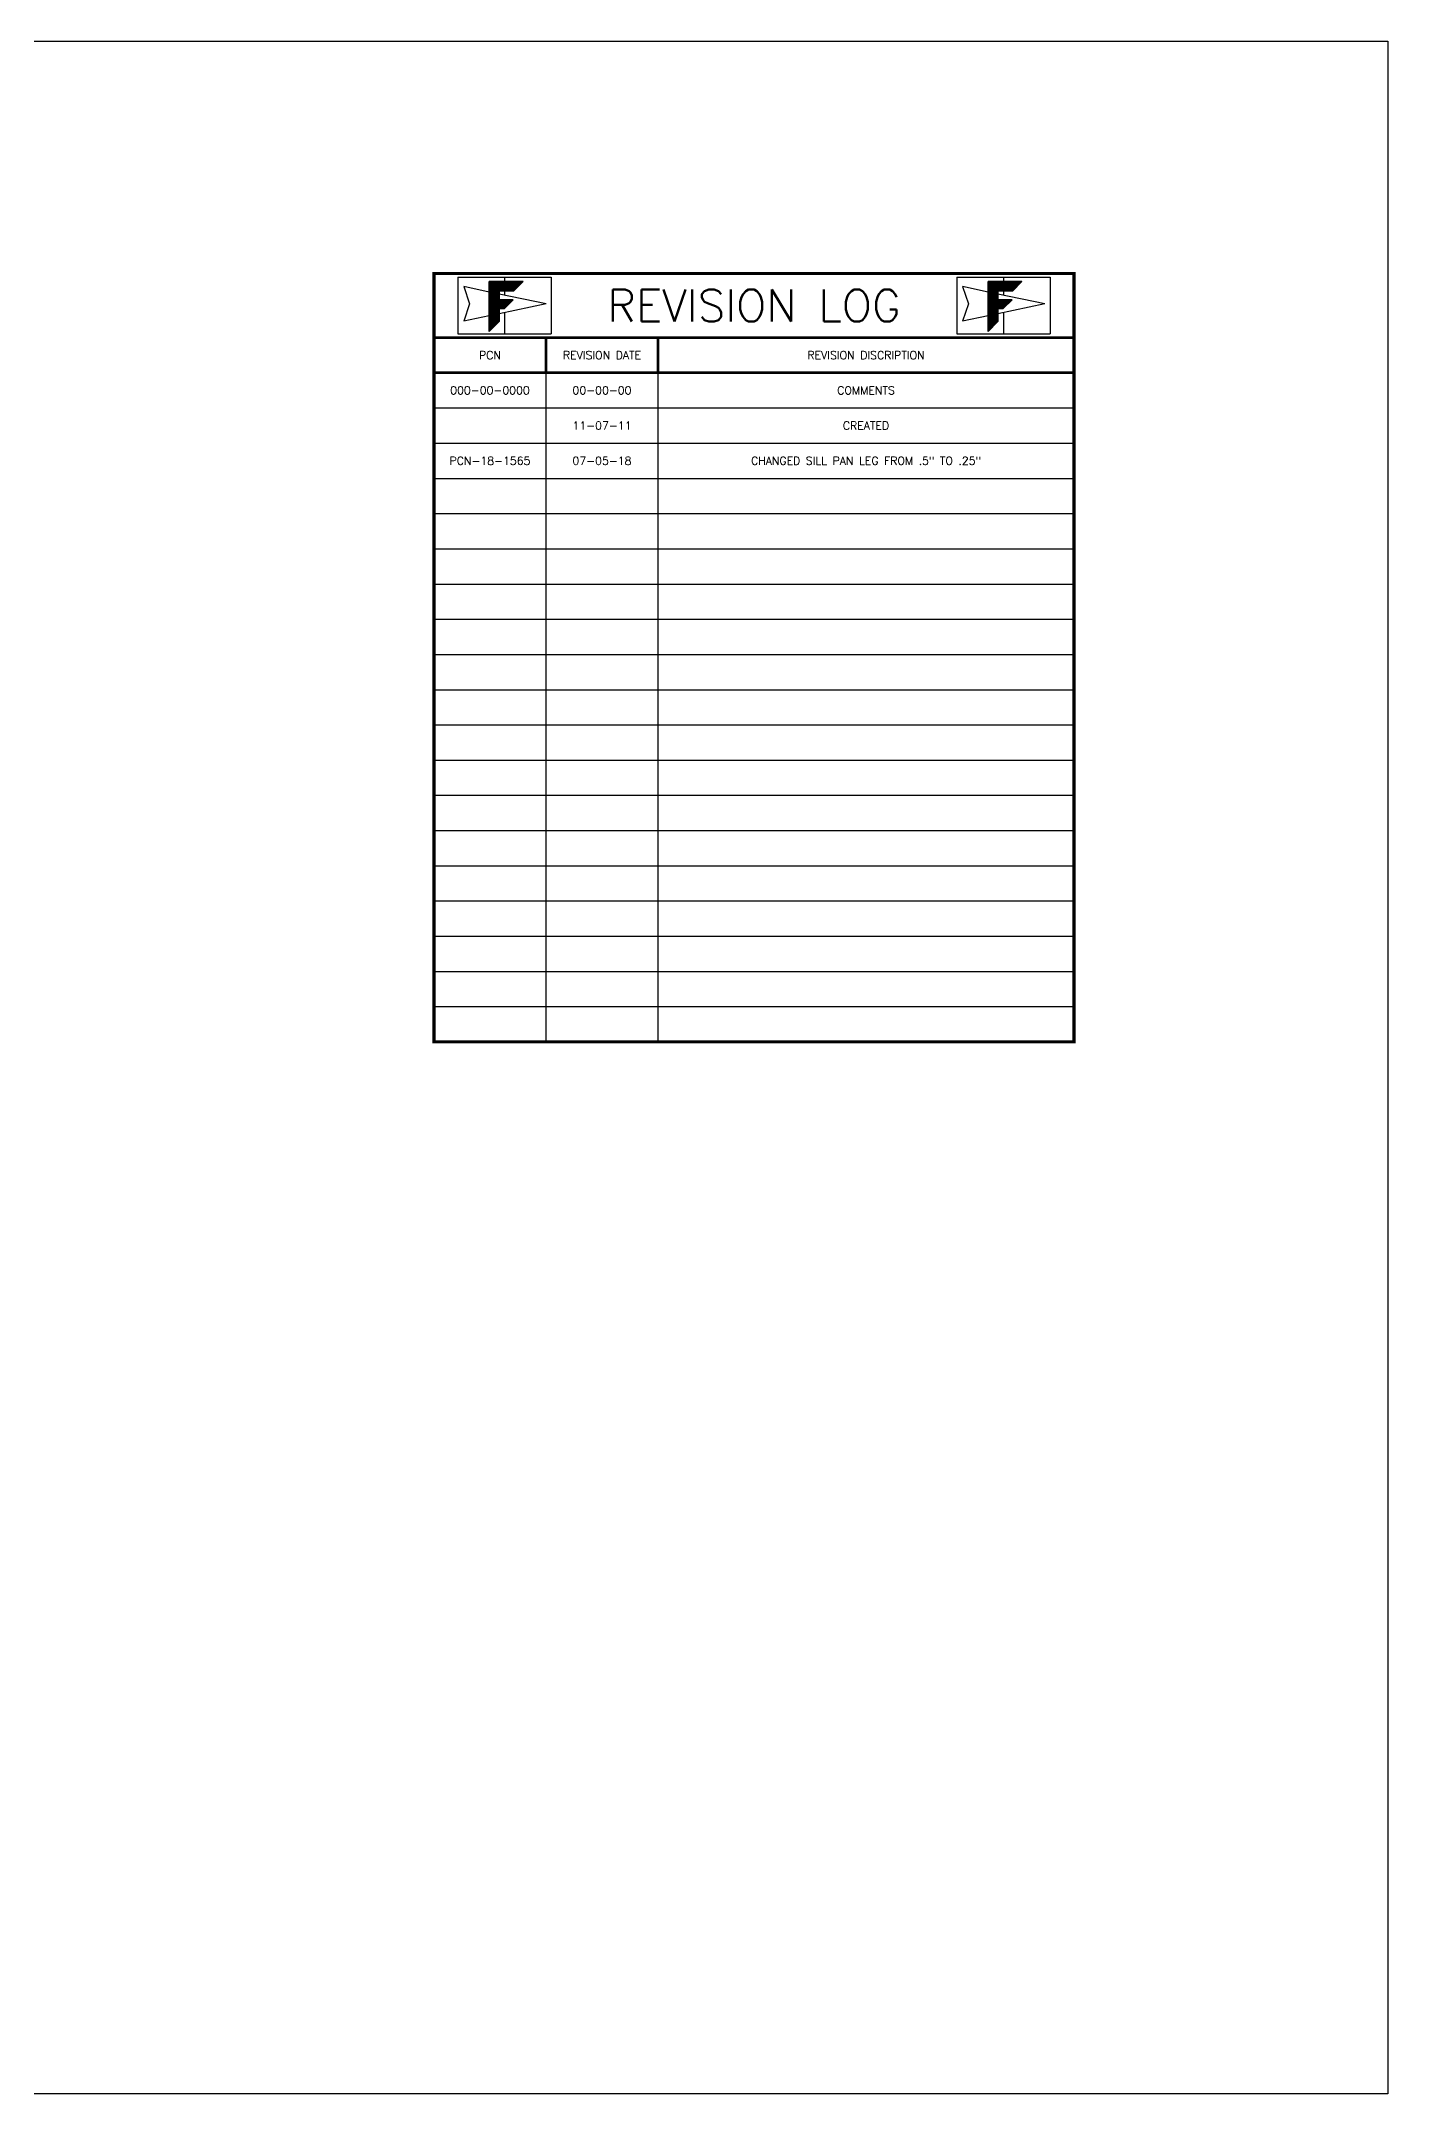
# Model space of a CAD drawing. Extents: x 55.6 to 139.8, y -18.8 to 45.3.
# Drawn here: x 97.7 to 139.8, y -18.8 to 45.3 of the extents above; entities that cross this region are included whole.
import ezdxf
from ezdxf.enums import TextEntityAlignment as Align

# ---------------------------------------------------------------- set-up
doc = ezdxf.new("R2010")
doc.units = 0
doc.header["$LTSCALE"] = 0.25
doc.header["$MEASUREMENT"] = 0
doc.layers.get('0').update_dxf_attribs({"linetype": 'CONTINUOUS'})
doc.layers.add('REVISION LOG', color=7, linetype='CONTINUOUS')
doc.styles.get("Standard").update_dxf_attribs({"font": 'simplex.shx'})

# ---------------------------------------------------------------- blocks, each defined once
blk = doc.blocks.new('*X1')
at = {"color": 0}
for p, q in [((7.233, 10.235), (7.463, 10.465)), ((7.233, 10.245), (7.452, 10.465)), ((7.233, 10.256), (7.442, 10.465)), ((7.233, 10.266), (7.431, 10.465)), ((7.233, 10.277), (7.42, 10.465)), ((7.233, 10.288), (7.41, 10.465)), ((7.233, 10.298), (7.399, 10.465)), ((7.233, 10.309), (7.389, 10.465)), ((7.233, 10.319), (7.378, 10.465)), ((7.233, 10.33), (7.367, 10.465)), ((7.233, 10.341), (7.357, 10.465)), ((7.233, 10.351), (7.346, 10.465)), ((7.233, 10.362), (7.336, 10.465)), ((7.233, 10.372), (7.325, 10.465)), ((7.233, 10.383), (7.314, 10.465)), ((7.233, 10.394), (7.304, 10.465)), ((7.233, 10.404), (7.293, 10.465)), ((7.233, 10.415), (7.283, 10.465)), ((7.233, 10.426), (7.272, 10.465)), ((7.233, 10.436), (7.261, 10.465)), ((7.233, 10.447), (7.251, 10.465)), ((7.233, 10.457), (7.24, 10.465)), ((7.355, 10.337), (7.233, 10.459)), ((7.355, 10.326), (7.233, 10.448)), ((7.355, 10.316), (7.233, 10.438)), ((7.355, 10.305), (7.233, 10.427)), ((7.355, 10.295), (7.233, 10.416)), ((7.355, 10.284), (7.233, 10.406)), ((7.355, 10.273), (7.233, 10.395)), ((7.355, 10.263), (7.233, 10.385)), ((7.355, 10.252), (7.233, 10.374)), ((7.355, 10.241), (7.233, 10.363)), ((7.44, 10.145), (7.233, 10.353)), ((7.233, 10.224), (7.355, 10.346)), ((7.435, 10.14), (7.233, 10.342)), ((7.233, 10.213), (7.355, 10.335)), ((7.43, 10.135), (7.233, 10.332)), ((7.233, 10.203), (7.355, 10.325)), ((7.424, 10.129), (7.233, 10.321)), ((7.233, 10.192), (7.355, 10.314)), ((7.416, 10.127), (7.233, 10.31)), ((7.233, 10.182), (7.355, 10.304)), ((7.405, 10.127), (7.233, 10.3)), ((7.233, 10.171), (7.355, 10.293)), ((7.395, 10.127), (7.233, 10.289)), ((7.233, 10.16), (7.355, 10.282)), ((7.384, 10.127), (7.233, 10.279)), ((7.233, 10.15), (7.355, 10.272)), ((7.373, 10.127), (7.233, 10.268)), ((7.233, 10.139), (7.355, 10.261)), ((7.355, 10.348), (7.238, 10.465)), ((7.365, 10.348), (7.249, 10.465)), ((7.375, 10.348), (7.259, 10.465)), ((7.386, 10.348), (7.27, 10.465)), ((7.396, 10.348), (7.28, 10.465)), ((7.407, 10.348), (7.291, 10.465)), ((7.418, 10.348), (7.302, 10.465)), ((7.428, 10.348), (7.312, 10.465)), ((7.439, 10.348), (7.323, 10.465)), ((7.449, 10.348), (7.333, 10.465)), ((7.46, 10.348), (7.344, 10.465)), ((7.471, 10.348), (7.355, 10.465)), ((7.357, 10.348), (7.473, 10.465)), ((7.481, 10.348), (7.365, 10.465)), ((7.368, 10.348), (7.484, 10.465)), ((7.492, 10.348), (7.376, 10.465)), ((7.379, 10.348), (7.495, 10.465)), ((7.503, 10.348), (7.386, 10.465)), ((7.389, 10.348), (7.505, 10.465)), ((7.513, 10.348), (7.397, 10.465)), ((7.4, 10.348), (7.516, 10.465)), ((7.524, 10.348), (7.408, 10.465)), ((7.41, 10.348), (7.526, 10.465)), ((7.534, 10.348), (7.418, 10.465)), ((7.421, 10.348), (7.537, 10.465)), ((7.542, 10.351), (7.429, 10.465)), ((7.432, 10.348), (7.548, 10.465)), ((7.548, 10.356), (7.439, 10.465)), ((7.442, 10.348), (7.558, 10.465)), ((7.553, 10.362), (7.45, 10.465)), ((7.453, 10.348), (7.569, 10.465)), ((7.558, 10.367), (7.461, 10.465)), ((7.463, 10.348), (7.58, 10.465)), ((7.563, 10.372), (7.471, 10.465)), ((7.474, 10.348), (7.59, 10.465)), ((7.569, 10.378), (7.482, 10.465)), ((7.485, 10.348), (7.601, 10.465)), ((7.574, 10.383), (7.492, 10.465)), ((7.495, 10.348), (7.611, 10.465)), ((7.579, 10.388), (7.503, 10.465)), ((7.506, 10.348), (7.622, 10.465)), ((7.585, 10.394), (7.514, 10.465)), ((7.516, 10.348), (7.633, 10.465)), ((7.59, 10.399), (7.524, 10.465)), ((7.527, 10.348), (7.643, 10.465)), ((7.595, 10.404), (7.535, 10.465)), ((7.538, 10.348), (7.654, 10.465)), ((7.601, 10.409), (7.546, 10.465)), ((7.606, 10.415), (7.556, 10.465)), ((7.611, 10.42), (7.567, 10.465)), ((7.616, 10.425), (7.577, 10.465)), ((7.622, 10.431), (7.588, 10.465)), ((7.627, 10.436), (7.599, 10.465)), ((7.632, 10.441), (7.609, 10.465)), ((7.638, 10.447), (7.62, 10.465)), ((7.643, 10.452), (7.63, 10.465)), ((7.648, 10.457), (7.641, 10.465)), ((7.654, 10.462), (7.652, 10.465)), ((7.363, 10.127), (7.233, 10.257)), ((7.233, 10.129), (7.355, 10.25)), ((7.355, 10.125), (7.233, 10.247)), ((7.233, 10.118), (7.355, 10.24)), ((7.233, 10.012), (7.457, 10.236)), ((7.233, 10.022), (7.446, 10.236)), ((7.233, 10.033), (7.436, 10.236)), ((7.233, 10.044), (7.425, 10.236)), ((7.233, 10.054), (7.415, 10.236)), ((7.233, 10.065), (7.404, 10.236)), ((7.233, 10.076), (7.393, 10.236)), ((7.233, 10.086), (7.383, 10.236)), ((7.233, 10.097), (7.372, 10.236)), ((7.233, 10.107), (7.362, 10.236)), ((7.355, 10.114), (7.233, 10.236)), ((7.355, 10.104), (7.233, 10.226)), ((7.355, 10.093), (7.233, 10.215)), ((7.355, 10.082), (7.233, 10.204)), ((7.355, 10.072), (7.233, 10.194)), ((7.355, 10.061), (7.233, 10.183)), ((7.355, 10.051), (7.233, 10.172)), ((7.355, 10.04), (7.233, 10.162)), ((7.355, 10.029), (7.233, 10.151)), ((7.355, 10.019), (7.233, 10.141)), ((7.355, 10.008), (7.233, 10.13)), ((7.233, 10.001), (7.355, 10.123)), ((7.355, 9.998), (7.233, 10.119)), ((7.233, 9.991), (7.355, 10.113)), ((7.355, 9.987), (7.233, 10.109)), ((7.233, 9.98), (7.355, 10.102)), ((7.355, 9.976), (7.233, 10.098)), ((7.233, 9.969), (7.355, 10.091)), ((7.355, 9.966), (7.233, 10.088)), ((7.233, 9.959), (7.355, 10.081)), ((7.35, 9.96), (7.233, 10.077)), ((7.233, 9.948), (7.355, 10.07)), ((7.345, 9.955), (7.233, 10.066)), ((7.233, 9.938), (7.355, 10.06)), ((7.339, 9.949), (7.233, 10.056)), ((7.233, 9.927), (7.355, 10.049)), ((7.334, 9.944), (7.233, 10.045)), ((7.233, 9.916), (7.355, 10.038)), ((7.329, 9.939), (7.233, 10.035)), ((7.233, 9.906), (7.355, 10.028)), ((7.324, 9.933), (7.233, 10.024)), ((7.233, 9.895), (7.355, 10.017)), ((7.318, 9.928), (7.233, 10.013)), ((7.233, 9.885), (7.355, 10.007)), ((7.359, 10.127), (7.468, 10.236)), ((7.446, 10.151), (7.36, 10.236)), ((7.37, 10.127), (7.478, 10.236)), ((7.451, 10.156), (7.371, 10.236)), ((7.38, 10.127), (7.489, 10.236)), ((7.456, 10.161), (7.382, 10.236)), ((7.391, 10.127), (7.5, 10.236)), ((7.462, 10.167), (7.392, 10.236)), ((7.402, 10.127), (7.51, 10.236)), ((7.467, 10.172), (7.403, 10.236)), ((7.412, 10.127), (7.521, 10.236)), ((7.472, 10.177), (7.413, 10.236)), ((7.477, 10.182), (7.424, 10.236)), ((7.483, 10.188), (7.435, 10.236)), ((7.488, 10.193), (7.445, 10.236)), ((7.493, 10.198), (7.456, 10.236)), ((7.499, 10.204), (7.466, 10.236)), ((7.504, 10.209), (7.477, 10.236)), ((7.509, 10.214), (7.488, 10.236)), ((7.515, 10.22), (7.498, 10.236)), ((7.52, 10.225), (7.509, 10.236)), ((7.525, 10.23), (7.519, 10.236)), ((7.531, 10.236), (7.53, 10.236)), ((7.313, 9.923), (7.233, 10.003)), ((7.233, 9.874), (7.355, 9.996)), ((7.308, 9.917), (7.233, 9.992)), ((7.233, 9.863), (7.355, 9.985)), ((7.302, 9.912), (7.233, 9.982)), ((7.233, 9.853), (7.355, 9.975)), ((7.297, 9.907), (7.233, 9.971)), ((7.292, 9.902), (7.233, 9.96)), ((7.286, 9.896), (7.233, 9.95)), ((7.281, 9.891), (7.233, 9.939)), ((7.276, 9.886), (7.233, 9.929)), ((7.271, 9.88), (7.233, 9.918)), ((7.265, 9.875), (7.233, 9.907)), ((7.26, 9.87), (7.233, 9.897)), ((7.255, 9.864), (7.233, 9.886)), ((7.249, 9.859), (7.233, 9.876)), ((7.244, 9.854), (7.233, 9.865)), ((7.239, 9.849), (7.233, 9.854)), ((7.233, 9.843), (7.233, 9.844))]:
    blk.add_line(p, q, dxfattribs=at)

msp = doc.modelspace()

# ---------------------------------------------------------------- linework, layer by layer
msp.add_lwpolyline([(55.623, 45.286), (139.796, 45.286), (139.796, -18.844), (55.623, -18.844)], close=True)
at = {"layer": 'REVISION LOG', "color": 151}
for p, q in [((110.737, 37.909), (113.648, 37.909)), ((110.737, 37.909), (110.737, 36.139)), ((112.193, 37.909), (112.193, 37.771)), ((113.648, 37.909), (113.648, 36.139)), ((126.326, 37.909), (129.237, 37.909)), ((126.326, 37.909), (126.326, 36.139)), ((127.782, 37.909), (127.782, 37.771)), ((129.237, 37.909), (129.237, 36.139)), ((112.193, 37.48), (112.193, 37.347)), ((127.782, 37.48), (127.782, 37.347)), ((112.193, 36.801), (112.193, 36.139)), ((127.782, 36.801), (127.782, 36.139)), ((110.737, 36.139), (113.648, 36.139)), ((126.326, 36.139), (129.237, 36.139))]:
    msp.add_line(p, q, dxfattribs=at)
at = {"layer": 'REVISION LOG', "color": 1}
for p, q in [((111.715, 37.447), (110.916, 37.615)), ((110.916, 37.615), (111.096, 37.074)), ((113.489, 37.074), (112.02, 37.383)), ((127.304, 37.447), (126.505, 37.615)), ((126.505, 37.615), (126.685, 37.074)), ((129.078, 37.074), (127.609, 37.383)), ((111.096, 37.074), (110.916, 36.532)), ((111.715, 36.701), (110.916, 36.532)), ((113.489, 37.074), (112.02, 36.765)), ((126.685, 37.074), (126.505, 36.532)), ((127.304, 36.701), (126.505, 36.532)), ((129.078, 37.074), (127.609, 36.765))]:
    msp.add_line(p, q, dxfattribs=at)
at = {"layer": 'REVISION LOG'}
for p, q in [((116.987, 36.024), (116.987, 14.024)), ((113.487, 34.924), (113.487, 14.024)), ((109.987, 33.824), (129.987, 33.824)), ((109.987, 32.724), (129.987, 32.724)), ((109.987, 31.624), (129.987, 31.624)), ((109.987, 30.524), (129.987, 30.524)), ((109.987, 29.424), (129.987, 29.424)), ((109.987, 28.324), (129.987, 28.324)), ((109.987, 27.224), (129.987, 27.224)), ((109.987, 26.124), (129.987, 26.124)), ((109.987, 25.024), (129.987, 25.024)), ((109.987, 23.924), (129.987, 23.924)), ((109.987, 22.824), (129.987, 22.824)), ((109.987, 21.724), (129.987, 21.724)), ((109.987, 20.624), (129.987, 20.624)), ((109.987, 19.524), (129.987, 19.524)), ((109.987, 18.424), (129.987, 18.424)), ((109.987, 17.324), (129.987, 17.324)), ((109.987, 16.224), (129.987, 16.224)), ((109.987, 15.124), (129.987, 15.124))]:
    msp.add_line(p, q, dxfattribs=at)
at = {"layer": 'REVISION LOG', "const_width": 0.1}
msp.add_lwpolyline([(129.987, 14.024), (129.987, 38.024), (109.987, 38.024), (109.987, 14.024), (129.987, 14.024), (129.987, 14.024)], close=True, dxfattribs=at)
at = {"layer": 'REVISION LOG', "color": 151}
for points in [[(112.02, 36.521), (112.02, 36.928), (112.189, 36.928), (112.02, 36.928), (112.02, 36.521), (111.715, 36.216), (111.715, 37.771), (112.772, 37.771), (112.482, 37.48), (112.02, 37.48), (112.02, 37.199), (112.46, 37.199), (112.02, 37.199), (112.02, 37.48), (112.482, 37.48), (112.772, 37.771), (111.715, 37.771), (111.715, 36.216), (112.02, 36.521), (112.02, 36.928), (112.189, 36.928), (112.46, 37.199), (112.02, 37.199), (112.02, 37.48), (112.482, 37.48), (112.772, 37.771), (111.715, 37.771), (111.715, 36.216)], [(127.609, 36.521), (127.609, 36.928), (127.777, 36.928), (127.609, 36.928), (127.609, 36.521), (127.304, 36.216), (127.304, 37.771), (128.361, 37.771), (128.07, 37.48), (127.609, 37.48), (127.609, 37.199), (128.049, 37.199), (127.609, 37.199), (127.609, 37.48), (128.07, 37.48), (128.361, 37.771), (127.304, 37.771), (127.304, 36.216), (127.609, 36.521), (127.609, 36.928), (127.777, 36.928), (128.049, 37.199), (127.609, 37.199), (127.609, 37.48), (128.07, 37.48), (128.361, 37.771), (127.304, 37.771), (127.304, 36.216)]]:
    msp.add_lwpolyline(points, close=True, dxfattribs=at)
at = {"layer": 'REVISION LOG', "const_width": 0.08}
for points in [[(109.987, 36.024), (129.987, 36.024)], [(113.487, 36.024), (113.487, 34.924)], [(116.987, 36.024), (116.987, 34.924)], [(109.987, 34.924), (129.987, 34.924)]]:
    msp.add_lwpolyline(points, dxfattribs=at)

# ---------------------------------------------------------------- block references
at = {"layer": 'REVISION LOG', "color": 151, "xscale": 2.5, "yscale": 2.5, "zscale": 2.5}
for p in [(93.633, 11.609), (109.222, 11.609)]:
    msp.add_blockref('*X1', p, dxfattribs=at)

# ---------------------------------------------------------------- texts
at = {"layer": 'REVISION LOG'}
for s, height, p in [('REVISION LOG', 1, (119.987, 37.024)), ('PCN', 0.25, (111.737, 35.474)), ('REVISION DATE', 0.25, (115.237, 35.474)), ('REVISION DISCRIPTION', 0.25, (123.487, 35.474)), ('000-00-0000', 0.25, (111.737, 34.374)), ('00-00-00', 0.25, (115.237, 34.374)), ('COMMENTS', 0.25, (123.487, 34.374)), ('11-07-11', 0.25, (115.237, 33.274)), ('CREATED', 0.25, (123.487, 33.274)), ('PCN-18-1565', 0.25, (111.737, 32.174)), ('07-05-18', 0.25, (115.237, 32.174)), ('CHANGED SILL PAN LEG FROM .5" TO .25"', 0.25, (123.487, 32.174))]:
    msp.add_text(s, height=height, dxfattribs=at).set_placement(p, align=Align.MIDDLE_CENTER)

doc.saveas('drawing.dxf')
